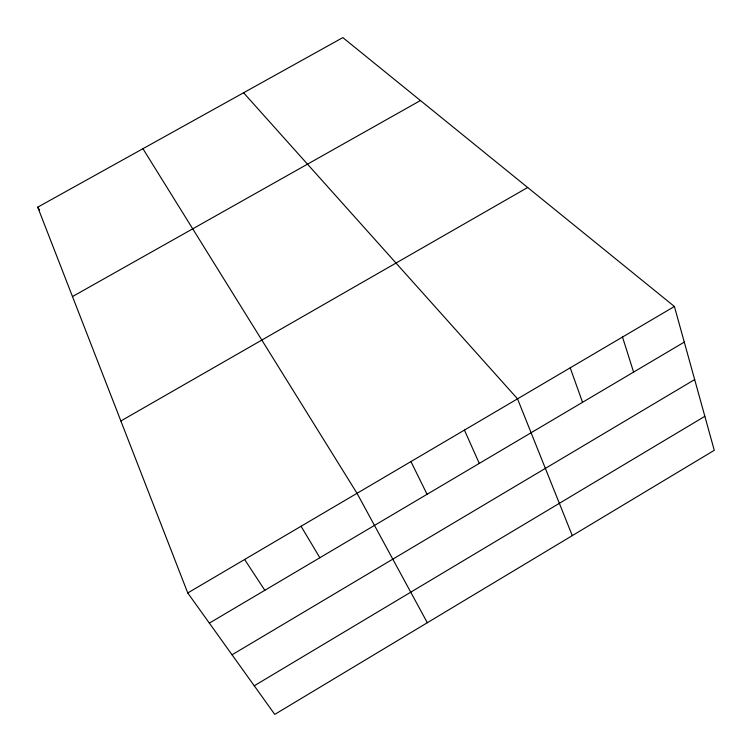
<?xml version="1.0" encoding="UTF-8"?>
<svg xmlns="http://www.w3.org/2000/svg" width="752" height="752" viewBox="0 0 752 752"><rect width="100%" height="100%" fill="white"/><g stroke="black" fill="none" stroke-linecap="round" stroke-linejoin="round"><path stroke-width="1.13" d="M254.251 685.777L704.859 416.317M232.039 654.785L694.669 379.581M209.357 623.117L684.282 342.113M187.756 592.961L674.403 306.487L714.278 450.307L274.753 714.4L187.756 592.961L37.722 207.176L342.846 37.6L674.403 306.487M120.865 420.97L527.678 187.492M72.483 296.561L420.453 100.533M243.592 92.759L517.526 398.833L572.281 535.621M244.626 559.479L264.826 590.301M37.722 207.176L39.583 210.081M142.936 148.699L357.031 493.312L427.324 622.731M301.054 526.268L319.863 557.74M410.94 461.578L427.07 494.299M464.435 430.088L479.278 463.411M570.213 367.822L582.537 402.311M622.506 337.037L633.598 372.099"/></g></svg>
